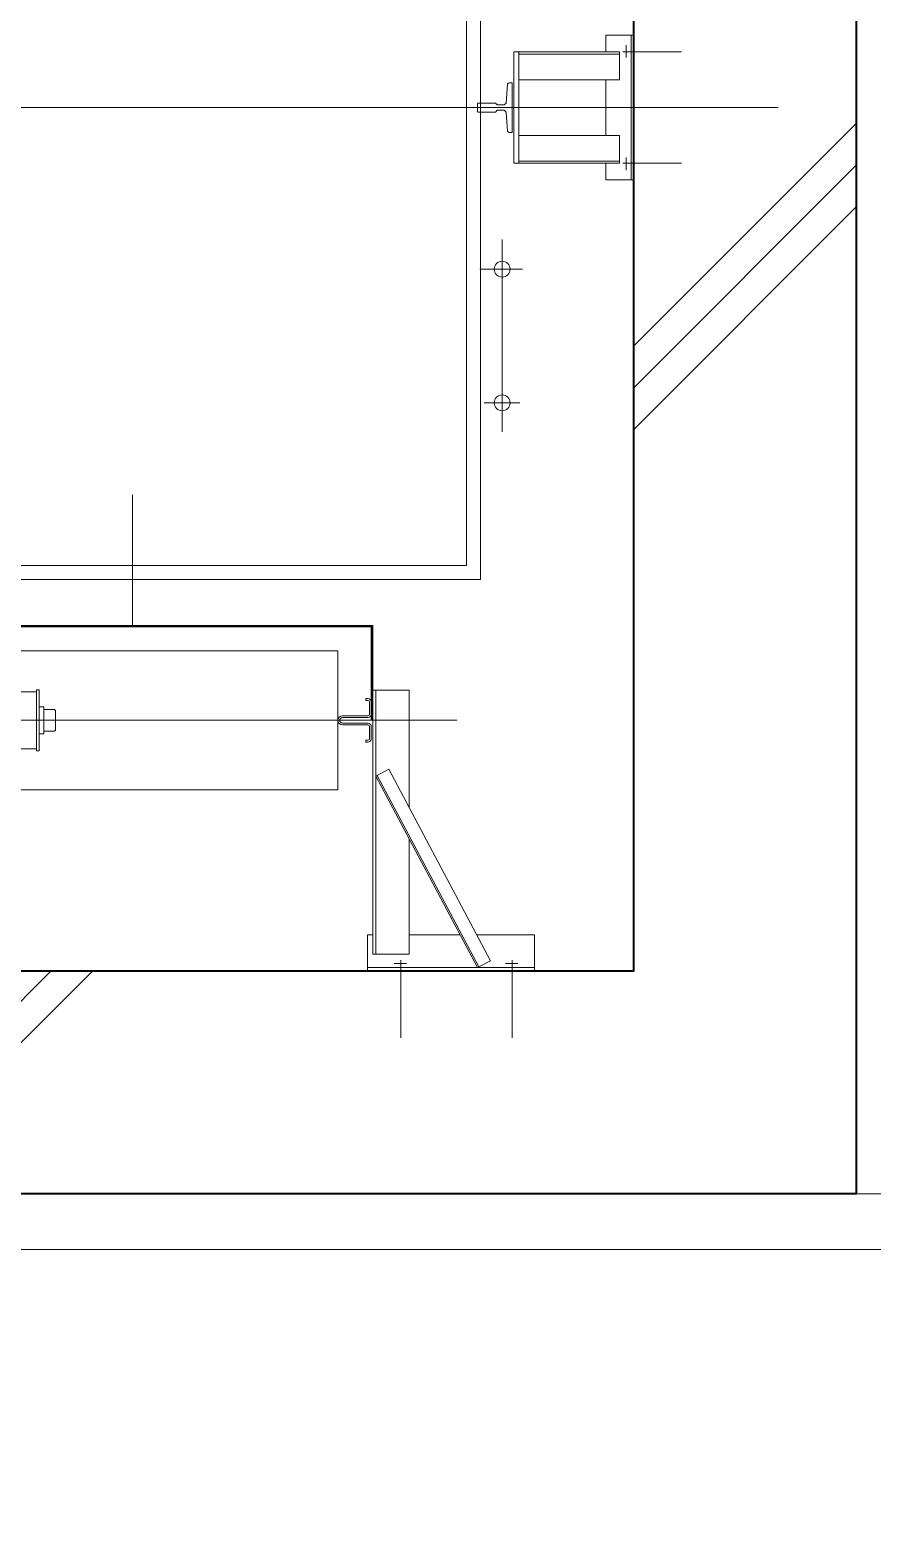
# Model space of a CAD drawing. Header units: millimetres. Extents: x 4739419 to 5837985, y 2291271 to 3446271.
# Drawn here: x 5040028 to 5041540, y 2441891 to 2444581 of the extents above; entities that cross this region are included whole.
import ezdxf

# ---------------------------------------------------------------- set-up
doc = ezdxf.new("R2010")
doc.units = ezdxf.units.MM
doc.layers.get('0').update_dxf_attribs({"color": 255})
for name, color, linetype, lineweight in [('XR-평면도$0$A-CNTL', 9, 'Continuous', 15), ('XR-평면도$0$A-CONC-LIN1', 9, 'Continuous', 40), ('XR-평면도$0$A-DWXM-ELEV', 9, 'Continuous', 18), ('XR-평면도$0$A-ELEV-LIN3', 9, 'Continuous', 18)]:
    doc.layers.add(name, color=color, linetype=linetype, lineweight=lineweight)
doc.layers.add('XR-평면도$0$A-CONC-SOLD', color=9, linetype='Continuous')

# ---------------------------------------------------------------- blocks, each defined once
blk = doc.blocks.new('XR-평면도$0$중심선(210216)')
at = {"layer": 'XR-평면도$0$A-CNTL', "ltscale": 300}
blk.add_lwpolyline([(-10000, 106000), (186000, 106000)], dxfattribs=at)
blk = doc.blocks.new('XR-평면도$0$ELEV_16인승(3호기)')
at = {"layer": 'XR-평면도$0$A-CNTL'}
blk.add_line((2660, 1000), (-260, 1000), dxfattribs=at)
at = {"layer": 'XR-평면도$0$A-DWXM-ELEV'}
for p, q in [((218, 2670), (218, 2530.5)), ((418, 2670), (418, 2530.5)), ((178, 2550), (178, 2485)), ((478, 2544), (178, 2544)), ((230.1, 2536.6), (207.7, 2536.6)), ((280.1, 2544), (256.8, 2531.6)), ((439.7, 2187.6), (256.8, 2531.6)), ((460.7, 2198.8), (277.8, 2542.8)), ((463, 2200), (280.1, 2544)), ((430.1, 2536.6), (407.7, 2536.6)), ((478, 2550), (478, 2485)), ((403, 2520), (403, 2312.9)), ((468, 2520), (403, 2520)), ((463, 2520), (463, 2046.1)), ((468, 2520), (468, 2046.1)), ((281.5, 2485), (178, 2485)), ((403, 2485), (311.5, 2485)), ((468, 2485), (478, 2485)), ((468, 2485), (478, 2485)), ((403, 2256.6), (403, 2046.1)), ((1869, 2225), (531, 2225)), ((531, 2225), (531, 1975)), ((463, 2200), (439.7, 2187.6)), ((1067.5, 2155), (1067.5, 2045)), ((1072.5, 2155), (1067.5, 2155)), ((1072.5, 2155), (1072.5, 2045)), ((471, 2132.8), (471, 2111.2)), ((474.2, 2132.8), (474.2, 2111.2)), ((481, 2139), (477.2, 2139)), ((481, 2135.8), (477.2, 2135.8)), ((481, 2139), (481, 2135.8)), ((1132.5, 2151), (1072.5, 2151)), ((2057.6, 2100), (317.4, 2100)), ((468, 1930), (468, 2100)), ((469.5, 2100), (469.5, 1930)), ((471, 2100), (471, 1930)), ((522.8, 2108.2), (477.2, 2108.2)), ((522.8, 2105), (477.2, 2105)), ((1040.1, 2119.6), (1038.1, 2117.6)), ((1038.1, 2117.6), (1038.1, 2082.4)), ((1040.1, 2119.6), (1058.9, 2119.6)), ((1058.9, 2124.5), (1058.9, 2075.5)), ((1067.5, 2124.5), (1058.9, 2124.5)), ((471, 2088.8), (471, 2067.2)), ((474.2, 2088.8), (474.2, 2067.2)), ((522.8, 2095), (477.2, 2095)), ((522.8, 2091.8), (477.2, 2091.8)), ((1038.1, 2082.4), (1040.1, 2080.4)), ((1040.1, 2080.4), (1058.9, 2080.4)), ((1067.5, 2075.5), (1058.9, 2075.5)), ((468, 2046.1), (403, 2046.1)), ((481, 2064.2), (477.2, 2064.2)), ((481, 2061), (477.2, 2061)), ((481, 2064.2), (481, 2061)), ((1072.5, 2045), (1067.5, 2045)), ((1132.5, 2049), (1072.5, 2049)), ((1869, 1975), (531, 1975)), ((468, 1932.2), (1929, 1932.2)), ((468, 1931.1), (1930.5, 1931.1)), ((468, 1930), (1932, 1930)), ((275, 1847), (275, 115)), ((275, 1847), (2125, 1847)), ((300, 1822), (2100, 1822)), ((300, 1822), (300, 272)), ((236, 1582.2), (236, 1236.9)), ((204, 1530), (268.5, 1530)), ((199.4, 1290), (271.6, 1290)), ((276.2, 1290), (201, 1290)), ((0, 1130), (50, 1130)), ((4, 1130), (4, 870)), ((50, 1130), (50, 1100)), ((13.4, 1112.1), (13.4, 1089.7)), ((-85.9, 1100), (19.5, 1100)), ((25, 1100), (215, 1100)), ((25, 1100), (25, 1050)), ((25, 1096), (206, 1096)), ((206, 1100), (206, 900)), ((215, 1100), (215, 900)), ((25, 1050), (206, 1050)), ((50, 1050), (50, 950)), ((218, 955.5), (218, 1044.5)), ((223.6, 1044.5), (218, 1044.5)), ((228.8, 1008), (226.1, 1042.1)), ((228.8, 1008), (232.1, 1004.8)), ((228.8, 992), (232.1, 995.3)), ((244.8, 1004.8), (232.1, 1004.8)), ((244.8, 995.3), (232.1, 995.3)), ((248, 1008), (244.8, 1004.8)), ((248, 992), (244.8, 995.3)), ((279, 1008), (248, 1008)), ((280, 1007), (279, 1008)), ((280, 993), (280, 1007)), ((226.1, 957.9), (228.8, 992)), ((279, 992), (248, 992)), ((280, 993), (279, 992)), ((25, 950), (206, 950)), ((25, 900), (25, 950)), ((223.6, 955.5), (218, 955.5)), ((-85.9, 900), (19.5, 900)), ((13.4, 887.9), (13.4, 910.3)), ((25, 904), (206, 904)), ((25, 900), (215, 900)), ((50, 900), (50, 870)), ((0, 870), (50, 870))]:
    blk.add_line(p, q, dxfattribs=at)
at = {"layer": 'XR-평면도$0$A-DWXM-ELEV', "extrusion": (0, 0, -1)}
blk.add_lwpolyline([(-900, 1930), (-900, 1695.5)], dxfattribs=at)
at = {"layer": 'XR-평면도$0$A-DWXM-ELEV'}
for centre in [(236, 1530), (236, 1290)]:
    blk.add_circle(centre, 14.2, dxfattribs=at)
for centre, radius, start, end in [((477.2, 2132.8), 6.2, 90, 180), ((477.2, 2132.8), 3, 90, 180), ((477.2, 2111.2), 6.2, 180, 270), ((477.2, 2111.2), 3, 180, 270), ((522.8, 2100), 8.2, 270, 90), ((522.8, 2100), 5, 270, 90), ((477.2, 2088.8), 6.2, 90, 180), ((477.2, 2088.8), 3, 90, 180), ((477.2, 2067.2), 6.2, 180, 270), ((477.2, 2067.2), 3, 180, 270), ((223.6, 1042), 2.5, 3.4093, 90), ((223.6, 958), 2.5, 270, 356.5907)]:
    blk.add_arc(centre, radius, start, end, dxfattribs=at)
blk = doc.blocks.new('XR-평면도$0$CORE_01_기준층(220124)')
at = {"layer": 'XR-평면도$0$A-CONC-SOLD'}
h = blk.add_hatch(dxfattribs=at)
h.set_pattern_fill('CONC', color=256, scale=100)
h.set_pattern_definition([(45, (-392000.2, -757620.6), (-2121.32, 2121.32), []), (45, (-392000.2, -757545.6), (-2121.32, 2121.32), []), (45, (-392000.2, -757470.6), (-2121.32, 2121.32), [])])
h.paths.add_polyline_path([(9450, -9450), (9450, -12000), (4500, -12000), (4500, -9450), (5000, -9450), (5000, -9200), (4250, -9200), (4250, -12000), (400, -12000), (400, -8915), (0, -8915), (0, -12400), (9850, -12400), (9850, 0), (1650, 0), (1650, -400), (2400, -400), (2400, -4050), (2650, -4050), (2650, -3650), (3050, -3650), (3050, -3400), (2650, -3400), (2650, -400), (9450, -400), (9450, -3400), (4150, -3400), (4150, -3650), (5250, -3650), (5250, -6550), (2650, -6550), (2650, -5150), (2400, -5150), (2400, -6800), (5900, -6800), (5900, -6550), (5500, -6550), (5500, -3650), (6900, -3650), (6900, -6550), (6500, -6550), (6500, -6800), (7650, -6800), (7650, -6550), (7150, -6550), (7150, -3650), (9450, -3650), (9450, -6550), (8950, -6550), (8950, -6800), (9450, -6800), (9450, -9200), (8850, -9200), (8850, -9450)])
h.paths.add_polyline_path([(6300, -9200), (6300, -9450), (7550, -9450), (7550, -9200)], flags=17)
h.paths.add_polyline_path([(400, -400), (535, -400), (535, 0), (0, 0), (0, -7100), (400, -7100)], flags=17)
at = {"layer": 'XR-평면도$0$A-CONC-LIN1'}
for points in [[(1665, 0), (9850, 0), (9850, -12400), (0, -12400), (0, -8915)], [(8900, -9200), (8900, -9450), (9450, -9450), (9450, -12000), (7050, -12000)]]:
    blk.add_lwpolyline(points, dxfattribs=at)
at = {"rotation": 180}
blk.add_blockref('XR-평면도$0$ELEV_16인승(3호기)', (9450, -9450), dxfattribs=at)

msp = doc.modelspace()

# ---------------------------------------------------------------- linework, layer by layer
at = {"layer": 'XR-평면도$0$A-ELEV-LIN3'}
for points in [[(4976661.8, 2442491.2), (4986561.8, 2442491.2), (4986561.8, 2441891.2), (4987661.8, 2441891.2), (4987661.8, 2443391.2), (4986561.8, 2443391.2), (4986561.8, 2454891.2), (5027211.8, 2454891.2), (5027211.8, 2447891.2), (5031661.8, 2447891.2), (5031661.8, 2443391.2), (5030561.8, 2443391.2), (5030561.8, 2441891.2), (5031661.8, 2441891.2), (5031661.8, 2442491.2), (5041711.8, 2442491.2), (5041711.8, 2441891.2), (5042011.8, 2441891.2), (5042011.8, 2427191.2)], [(4976661.8, 2442491.2), (4986561.8, 2442491.2), (4986561.8, 2441891.2), (4987661.8, 2441891.2), (4987661.8, 2443391.2), (4986561.8, 2443391.2), (4986561.8, 2454891.2), (5027211.8, 2454891.2), (5027211.8, 2447891.2), (5031661.8, 2447891.2), (5031661.8, 2443391.2), (5030561.8, 2443391.2), (5030561.8, 2441891.2), (5031661.8, 2441891.2), (5031661.8, 2442491.2), (5041711.8, 2442491.2), (5041711.8, 2441891.2), (5042011.8, 2441891.2), (5042011.8, 2427191.2)], [(4976661.8, 2442491.2), (4986561.8, 2442491.2), (4986561.8, 2441891.2), (4987661.8, 2441891.2), (4987661.8, 2443391.2), (4986561.8, 2443391.2), (4986561.8, 2454891.2), (5027211.8, 2454891.2), (5027211.8, 2447891.2), (5031661.8, 2447891.2), (5031661.8, 2443391.2), (5030561.8, 2443391.2), (5030561.8, 2441891.2), (5031661.8, 2441891.2), (5031661.8, 2442491.2), (5041711.8, 2442491.2), (5041711.8, 2441891.2), (5042011.8, 2441891.2), (5042011.8, 2427191.2)], [(4975461.8, 2441791.2), (4976761.8, 2441791.2), (4976761.8, 2442391.2), (4986461.8, 2442391.2), (4986461.8, 2441791.2), (4987761.8, 2441791.2), (4987761.8, 2443491.2), (4986661.8, 2443491.2), (4986661.8, 2454791.2), (5027111.8, 2454791.2), (5027111.8, 2447791.2), (5031561.8, 2447791.2), (5031561.8, 2443491.2), (5030461.8, 2443491.2), (5030461.8, 2441791.2), (5031761.8, 2441791.2), (5031761.8, 2442391.2), (5041611.8, 2442391.2), (5041611.8, 2441791.2), (5041911.8, 2441791.2), (5041911.8, 2427291.2)], [(4975461.8, 2441791.2), (4976761.8, 2441791.2), (4976761.8, 2442391.2), (4986461.8, 2442391.2), (4986461.8, 2441791.2), (4987761.8, 2441791.2), (4987761.8, 2443491.2), (4986661.8, 2443491.2), (4986661.8, 2454791.2), (5027111.8, 2454791.2), (5027111.8, 2447791.2), (5031561.8, 2447791.2), (5031561.8, 2443491.2), (5030461.8, 2443491.2), (5030461.8, 2441791.2), (5031761.8, 2441791.2), (5031761.8, 2442391.2), (5041611.8, 2442391.2), (5041611.8, 2441791.2), (5041911.8, 2441791.2), (5041911.8, 2427291.2)], [(4975461.8, 2441791.2), (4976761.8, 2441791.2), (4976761.8, 2442391.2), (4986461.8, 2442391.2), (4986461.8, 2441791.2), (4987761.8, 2441791.2), (4987761.8, 2443491.2), (4986661.8, 2443491.2), (4986661.8, 2454791.2), (5027111.8, 2454791.2), (5027111.8, 2447791.2), (5031561.8, 2447791.2), (5031561.8, 2443491.2), (5030461.8, 2443491.2), (5030461.8, 2441791.2), (5031761.8, 2441791.2), (5031761.8, 2442391.2), (5041611.8, 2442391.2), (5041611.8, 2441791.2), (5041911.8, 2441791.2), (5041911.8, 2427291.2)]]:
    msp.add_lwpolyline(points, dxfattribs=at)

# ---------------------------------------------------------------- block references
msp.add_blockref('XR-평면도$0$CORE_01_기준층(220124)', (5031661.8, 2454891.2))
msp.add_blockref('XR-평면도$0$CORE_01_기준층(220124)', (5031661.8, 2454891.2))
msp.add_blockref('XR-평면도$0$CORE_01_기준층(220124)', (5031661.8, 2454891.2))
at = {"layer": 'XR-평면도$0$A-CNTL'}
msp.add_blockref('XR-평면도$0$중심선(210216)', (4866111.8, 2336391.2), dxfattribs=at)

doc.saveas('drawing.dxf')
